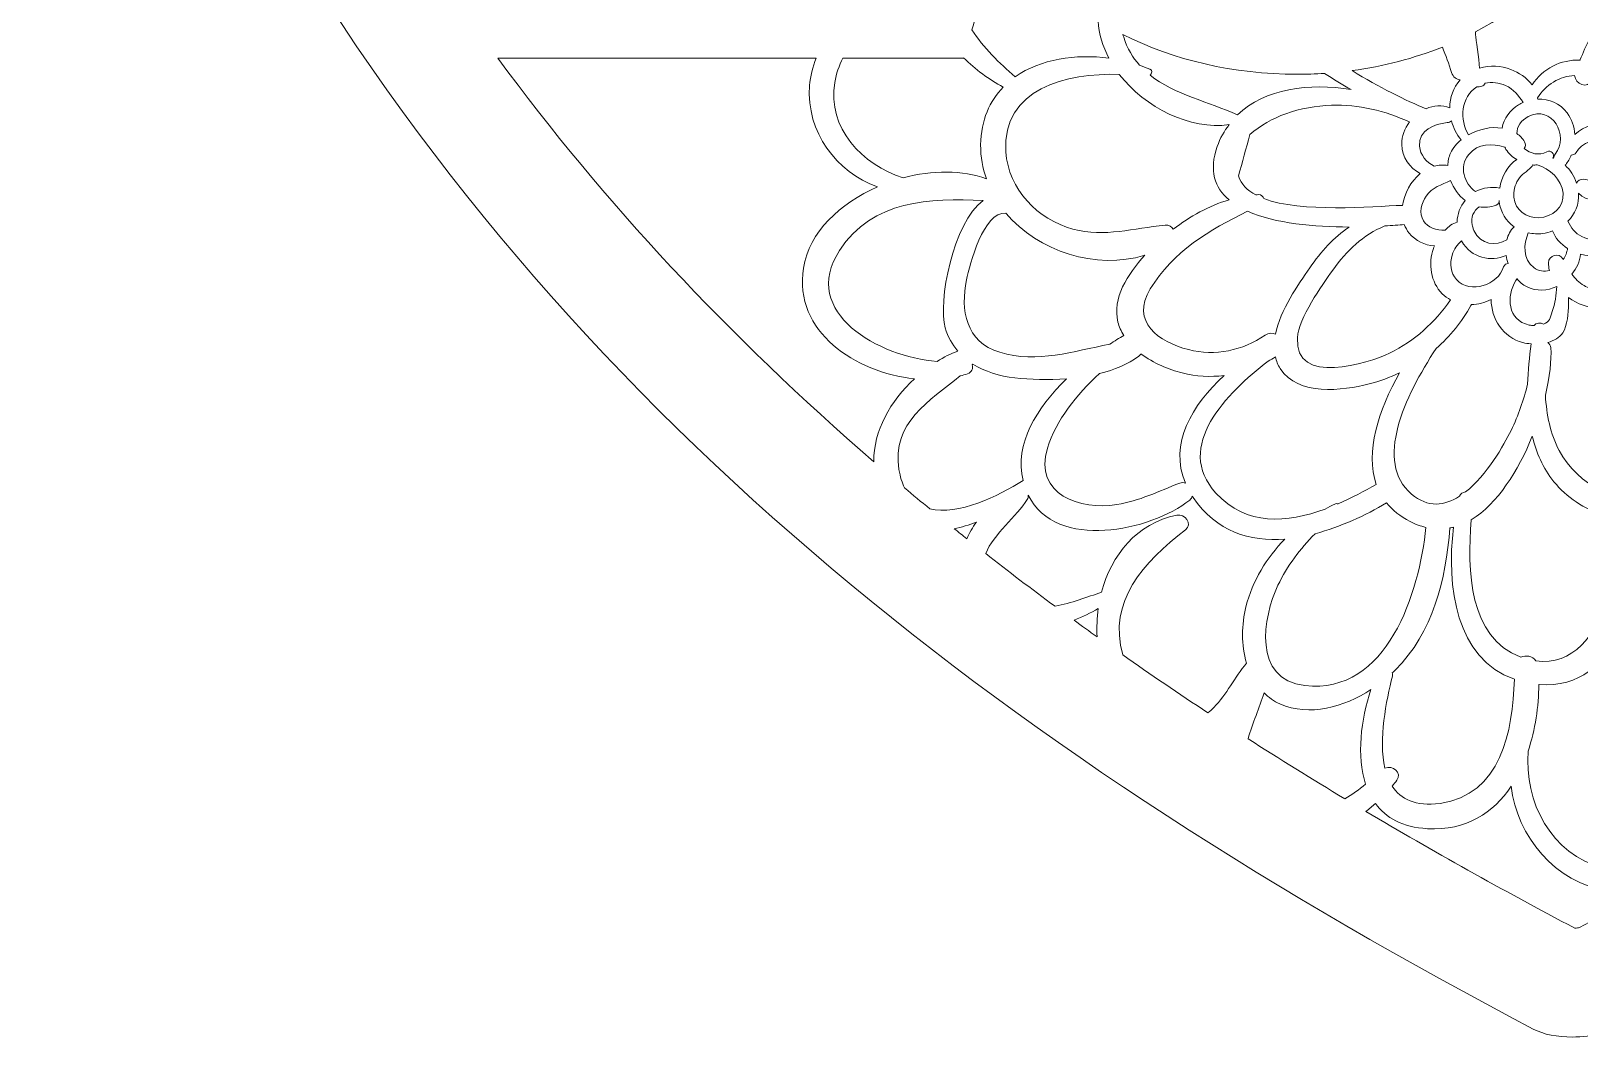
# Model space of a CAD drawing. Extents: x -491 to 5386, y -726 to 879.
# Drawn here: x 435 to 893.1, y -726.5 to -428.8 of the extents above; entities that cross this region are included whole.
import ezdxf

# ---------------------------------------------------------------- set-up
doc = ezdxf.new("R2010")
doc.units = 0
doc.header["$MEASUREMENT"] = 0
doc.layers.add('Layer 1', color=7, linetype='Continuous', lineweight=0)

# ---------------------------------------------------------------- blocks, each defined once
blk = doc.blocks.new('Block_0')
at = {"layer": 'Layer 1'}
for points, knots in [([(1330.89, -141.17), (1306.71, -13.6), (1215.22, 64.76), (1097.03, 64.76), (1076.51, 64.76), (1055.21, 62.4), (1033.29, 57.52), (977.78, 45.18), (932.03, 14.6), (893.22, -29.24), (879.38, -16.28), (868.86, -5.93), (857.82, 3.82), (813.77, 42.69), (752.16, 64.51), (690.05, 64.51), (588.94, 64.51), (486.54, 6.68), (456.6, -129.48), (434.97, -227.86), (460.02, -316.24), (509.77, -399.45), (598.05, -547.12), (730.29, -645.63), (879.54, -724.11), (882.63, -725.74), (886.77, -726.47), (891.1, -726.47), (896.91, -726.47), (903.06, -725.15), (907.45, -722.88), (1042.04, -653.35), (1161.95, -565.18), (1249.64, -439.6), (1311.86, -350.49), (1352.3, -254.19), (1330.89, -141.17)], [0, 0, 0, 0, 1, 1, 1, 2, 2, 2, 3, 3, 3, 4, 4, 4, 5, 5, 5, 6, 6, 6, 7, 7, 7, 8, 8, 8, 9, 9, 9, 10, 10, 10, 11, 11, 11, 12, 12, 12, 12]), ([(721.2, -398.88), (729.13, -409.69), (739.15, -418.84), (750.82, -425.87), (751, -429.66), (752.14, -433.36), (753.98, -436.83), (744.19, -435.52), (733.72, -437.1), (726.25, -442.32), (721.54, -438.43), (716.82, -433.63), (713.43, -428.5), (715.7, -420.48), (718.72, -409.07), (721.2, -398.88)], [0, 0, 0, 0, 1, 1, 1, 2, 2, 2, 3, 3, 3, 4, 4, 4, 5, 5, 5, 5]), ([(896.06, -400.41), (897.93, -402.84), (899.31, -405.74), (899.97, -408.83), (901.62, -416.45), (899.35, -423.92), (896.33, -430.98), (895.19, -433.13), (894.23, -435.24), (893.47, -437.26), (893.44, -437.32), (893.41, -437.38), (893.38, -437.45), (887.81, -437.11), (882.26, -440.04), (879.2, -444.71), (877.62, -442.64), (875.17, -441.07), (872.96, -440.21), (869.99, -439.05), (866.69, -438.94), (863.66, -439.83), (863.53, -436.95), (862.52, -431.14), (862.49, -429.91), (862.48, -429.61), (862.49, -429.31), (862.49, -429.01), (875.65, -422.08), (887.09, -412.43), (896.06, -400.41)], [0, 0, 0, 0, 1, 1, 1, 2, 2, 2, 3, 3, 3, 4, 4, 4, 5, 5, 5, 6, 6, 6, 7, 7, 7, 8, 8, 8, 9, 9, 9, 10, 10, 10, 10]), ([(809.7, -441.6), (812.42, -441.6), (815.1, -441.51), (817.77, -441.33), (820.35, -443.07), (823.02, -444.68), (825.68, -446.16), (813.38, -444.09), (800.1, -445.78), (792, -453.59), (783.66, -449.81), (773.39, -447.61), (766.14, -441.88), (766.73, -441.37), (766.97, -440.46), (766.04, -440.06), (765.06, -439.65), (764.04, -439.28), (763.02, -438.93), (761.01, -436.68), (759.37, -434), (758.34, -430.65), (758.26, -430.39), (758.19, -430.13), (758.12, -429.88), (773.22, -437.4), (790.67, -441.6), (809.7, -441.6)], [0, 0, 0, 0, 1, 1, 1, 2, 2, 2, 3, 3, 3, 4, 4, 4, 5, 5, 5, 6, 6, 6, 7, 7, 7, 8, 8, 8, 9, 9, 9, 9]), ([(855.38, -441.13), (855.81, -442.48), (856.83, -443.11), (857.92, -443.25), (855.86, -445.56), (854.86, -448.5), (854.83, -451.5), (852.49, -450.61), (850.03, -450.86), (847.81, -451.81), (842.03, -449.39), (833.84, -445.5), (825.96, -440.52), (835.32, -439.26), (844.27, -436.91), (852.66, -433.54), (853.65, -436.03), (854.56, -438.56), (855.38, -441.13)], [0, 0, 0, 0, 1, 1, 1, 2, 2, 2, 3, 3, 3, 4, 4, 4, 5, 5, 5, 6, 6, 6, 6]), ([(573.17, -436.86), (573.17, -436.86), (667.33, -436.86), (667.33, -436.86), (666.3, -439.46), (665.62, -442.19), (665.4, -444.96), (664.31, -458.74), (673.43, -470.58), (685.46, -474.94), (674.42, -479.77), (665.27, -488.26), (663.58, -498.94), (660.57, -517.85), (678.98, -529.85), (696.42, -531.69), (689.36, -538.22), (684.26, -547.16), (684.42, -556.24), (641.41, -519.05), (604.62, -479.61), (573.17, -436.86)], [0, 0, 0, 0, 1, 1, 1, 2, 2, 2, 3, 3, 3, 4, 4, 4, 5, 5, 5, 6, 6, 6, 7, 7, 7, 7]), ([(672.83, -444.06), (673.29, -441.38), (674.11, -438.99), (675.23, -436.86), (675.23, -436.86), (710.94, -436.86), (710.94, -436.86), (710.95, -436.82), (710.97, -436.77), (710.98, -436.72), (714.41, -440.16), (718.45, -443.13), (722.69, -445.38), (718.7, -449.51), (716.14, -455.12), (716.02, -462.48), (715.97, -466.07), (716.62, -469.42), (717.72, -472.57), (710.65, -469.85), (701.68, -469.95), (693.08, -472.26), (680.99, -468.48), (670.55, -457.41), (672.83, -444.06)], [0, 0, 0, 0, 1, 1, 1, 2, 2, 2, 3, 3, 3, 4, 4, 4, 5, 5, 5, 6, 6, 6, 7, 7, 7, 8, 8, 8, 8]), ([(757.04, -441.63), (764.68, -451.5), (778, -458.17), (789.55, -456.5), (788.13, -458.41), (786.88, -460.48), (786.02, -462.95), (783.52, -470.12), (785.32, -475.19), (789.51, -478.77), (783.53, -480.51), (778, -483.63), (773.03, -487.47), (772.56, -486.69), (771.75, -486.16), (770.61, -486.26), (761.15, -487.11), (752.94, -489.95), (743.34, -487.4), (732.85, -484.62), (724.2, -475.66), (723.48, -464.55), (722.26, -445.86), (741.39, -441.23), (757.04, -441.63)], [0, 0, 0, 0, 1, 1, 1, 2, 2, 2, 3, 3, 3, 4, 4, 4, 5, 5, 5, 6, 6, 6, 7, 7, 7, 8, 8, 8, 8]), ([(870.33, -457.54), (867.05, -457.03), (863.41, -457.84), (860.42, -459.52), (857.6, -455.1), (858.21, -448.25), (862.84, -445.32), (863.3, -445.32), (863.79, -445.27), (864.32, -445.12), (864.75, -445), (865.07, -444.67), (865.29, -444.28), (867.29, -443.83), (869.44, -444.1), (871.32, -444.91), (873.9, -446.01), (875.06, -447.95), (876.61, -449.93), (876.14, -450.14), (875.67, -450.35), (875.22, -450.63), (872.68, -452.19), (870.88, -454.76), (870.33, -457.54)], [0, 0, 0, 0, 1, 1, 1, 2, 2, 2, 3, 3, 3, 4, 4, 4, 5, 5, 5, 6, 6, 6, 7, 7, 7, 8, 8, 8, 8]), ([(880.88, -448.93), (880.87, -448.82), (880.83, -448.72), (880.82, -448.62), (883.13, -444.79), (887.41, -442.08), (891.77, -441.97), (892.01, -444.52), (895.5, -446.1), (897.08, -443.32), (897.08, -443.32), (897.09, -443.32), (897.09, -443.32), (897.26, -443.42), (897.44, -443.47), (897.61, -443.58), (900.6, -445.54), (902.46, -449.11), (902.78, -452.62), (902.9, -453.97), (902.67, -455.2), (902.37, -456.42), (898.63, -455.82), (894.58, -456.82), (891.87, -459.4), (891.71, -457.16), (890.99, -454.97), (889.57, -453.05), (887.45, -450.19), (884.18, -448.82), (880.88, -448.93)], [0, 0, 0, 0, 1, 1, 1, 2, 2, 2, 3, 3, 3, 4, 4, 4, 5, 5, 5, 6, 6, 6, 7, 7, 7, 8, 8, 8, 9, 9, 9, 10, 10, 10, 10]), ([(846.08, -470.99), (843.31, -473.28), (841.39, -476.83), (840.87, -480.41), (831.45, -480.7), (811.03, -482.64), (799.79, -478.38), (799.59, -477.74), (799.05, -477.19), (798.31, -477.23), (798.03, -477.24), (797.75, -477.29), (797.47, -477.31), (794.9, -475.94), (793.04, -474.11), (792.32, -471.66), (793.45, -467.58), (794.58, -463.51), (795.71, -459.43), (798.85, -456.71), (802.4, -454.66), (806.34, -453.3), (810.65, -451.72), (815.26, -450.92), (819.84, -450.76), (827.87, -450.47), (835.67, -452.43), (842.93, -455.72), (841.47, -457.63), (840.55, -459.93), (840.62, -462.34), (840.74, -466.23), (843.01, -469.29), (846.08, -470.99)], [0, 0, 0, 0, 1, 1, 1, 2, 2, 2, 3, 3, 3, 4, 4, 4, 5, 5, 5, 6, 6, 6, 7, 7, 7, 8, 8, 8, 9, 9, 9, 10, 10, 10, 11, 11, 11, 11]), ([(883.55, -464.57), (881.26, -465.77), (878.69, -465.13), (876.87, -463.53), (877.26, -462.95), (877.4, -462.2), (876.98, -461.55), (876.34, -460.58), (875.57, -459.79), (874.7, -459.17), (874.69, -457.08), (876.02, -455.17), (878.08, -454.12), (885.07, -450.58), (890.31, -459.72), (886.01, -465.24), (885.71, -465.64), (885.6, -466.06), (885.56, -466.47), (885.5, -466.45), (885.44, -466.41), (885.38, -466.39), (885.91, -465.29), (884.91, -463.85), (883.55, -464.57)], [0, 0, 0, 0, 1, 1, 1, 2, 2, 2, 3, 3, 3, 4, 4, 4, 5, 5, 5, 6, 6, 6, 7, 7, 7, 8, 8, 8, 8]), ([(845.91, -462.87), (845.63, -458.07), (850.14, -456.29), (854.08, -455.92), (854.54, -455.87), (854.96, -455.66), (855.33, -455.38), (855.88, -457.43), (856.83, -459.38), (858.24, -460.99), (856.88, -462.11), (855.75, -463.42), (855.07, -464.92), (854.54, -466.1), (854.29, -467.35), (854.25, -468.61), (852.86, -468.36), (851.51, -468.47), (850.24, -468.82), (847.92, -467.66), (846.06, -465.47), (845.91, -462.87)], [0, 0, 0, 0, 1, 1, 1, 2, 2, 2, 3, 3, 3, 4, 4, 4, 5, 5, 5, 6, 6, 6, 7, 7, 7, 7]), ([(874.65, -466.87), (871.87, -468.45), (870.18, -471.97), (869.61, -475.33), (867.24, -474.74), (864.67, -475.18), (862.48, -476.34), (859.13, -473.9), (857.46, -468.99), (860.36, -465.45), (863.35, -461.79), (867.3, -462.13), (871.14, -463.18), (871.26, -463.4), (871.33, -463.63), (871.48, -463.85), (872.28, -465.09), (873.39, -466.1), (874.65, -466.87)], [0, 0, 0, 0, 1, 1, 1, 2, 2, 2, 3, 3, 3, 4, 4, 4, 5, 5, 5, 6, 6, 6, 6]), ([(888.97, -468.51), (889.02, -468.45), (889.09, -468.43), (889.14, -468.37), (889.82, -467.48), (890.35, -466.51), (890.79, -465.51), (891.34, -465.53), (891.88, -465.39), (892.2, -464.8), (893.84, -461.73), (898.07, -460.4), (901.53, -461.28), (901.81, -462.21), (902.87, -462.54), (903.82, -462.29), (904.49, -462.76), (905.11, -463.3), (905.56, -464.03), (907.36, -466.89), (905.51, -470.23), (903.07, -472.01), (899.94, -474.29), (897.65, -473.04), (894.29, -472.66), (893.44, -472.56), (892.73, -473.09), (892.33, -473.8), (891.66, -471.74), (890.52, -469.89), (888.97, -468.51)], [0, 0, 0, 0, 1, 1, 1, 2, 2, 2, 3, 3, 3, 4, 4, 4, 5, 5, 5, 6, 6, 6, 7, 7, 7, 8, 8, 8, 9, 9, 9, 10, 10, 10, 10]), ([(873.84, -477.99), (873.67, -476.21), (874.12, -474.34), (875.05, -472.81), (876.06, -471.14), (877.63, -470.45), (878.95, -469.13), (879.16, -468.93), (879.23, -468.68), (879.31, -468.44), (879.76, -468.48), (880.21, -468.45), (880.66, -468.42), (884.4, -469.4), (888.02, -472.82), (888.38, -476.8), (888.76, -481.01), (885.12, -483.86), (881.2, -484.04), (877.43, -484.21), (874.21, -481.85), (873.84, -477.99)], [0, 0, 0, 0, 1, 1, 1, 2, 2, 2, 3, 3, 3, 4, 4, 4, 5, 5, 5, 6, 6, 6, 7, 7, 7, 7]), ([(853.44, -487.69), (850.95, -487.85), (848.26, -486.89), (847.07, -485), (845.66, -482.75), (846.41, -479.7), (847.85, -477.67), (849.71, -475.05), (852.33, -474.31), (855.05, -473.06), (855.94, -475.37), (857.47, -477.48), (859.42, -478.93), (857.84, -480.77), (857.07, -483.03), (857, -485.34), (855.65, -485.78), (854.48, -486.66), (853.44, -487.69)], [0, 0, 0, 0, 1, 1, 1, 2, 2, 2, 3, 3, 3, 4, 4, 4, 5, 5, 5, 6, 6, 6, 6]), ([(716.79, -478.96), (707.76, -485.35), (703.37, -509.29), (705.5, -516.6), (706.3, -519.33), (707.61, -521.58), (709.23, -523.49), (707.17, -524.29), (705.11, -525.33), (703.12, -526.56), (686.01, -525.32), (662.36, -512.12), (674.24, -493.78), (684.02, -478.69), (701.04, -478.22), (716.79, -478.96)], [0, 0, 0, 0, 1, 1, 1, 2, 2, 2, 3, 3, 3, 4, 4, 4, 5, 5, 5, 5]), ([(871.73, -490.57), (868.52, -492.55), (864.02, -492.08), (861.98, -487.88), (861.8, -487.51), (861.77, -487.19), (861.66, -486.84), (861.63, -486.6), (861.56, -486.41), (861.46, -486.2), (860.99, -483.92), (861.89, -482.06), (863.53, -480.79), (865.15, -481.11), (866.87, -481.01), (868.6, -480.29), (869.27, -480.02), (869.49, -479.45), (869.44, -478.92), (869.45, -479.06), (869.45, -479.22), (869.47, -479.35), (869.91, -482.53), (871.56, -485.06), (873.87, -486.7), (872.78, -487.76), (872.11, -489.11), (871.73, -490.57)], [0, 0, 0, 0, 1, 1, 1, 2, 2, 2, 3, 3, 3, 4, 4, 4, 5, 5, 5, 6, 6, 6, 7, 7, 7, 8, 8, 8, 9, 9, 9, 9]), ([(892.96, -476.8), (892.96, -476.79), (892.96, -476.78), (892.96, -476.77), (895.39, -479.42), (899.48, -479.27), (902.9, -477.98), (904.68, -480.64), (904.93, -484.45), (903.34, -487.21), (902.9, -487.5), (902.56, -487.96), (902.38, -488.49), (901.96, -488.93), (901.48, -489.34), (900.92, -489.66), (898.79, -490.89), (896.12, -490.68), (893.96, -489.65), (891.78, -488.62), (890.76, -487.01), (889.77, -485.11), (891.9, -482.99), (893.19, -480.11), (892.96, -476.8)], [0, 0, 0, 0, 1, 1, 1, 2, 2, 2, 3, 3, 3, 4, 4, 4, 5, 5, 5, 6, 6, 6, 7, 7, 7, 8, 8, 8, 8]), ([(723.49, -482.71), (733.07, -494.04), (750.17, -499.57), (764.6, -495.16), (759.43, -500.78), (754.94, -507.91), (756.62, -514.93), (756.96, -516.35), (757.62, -517.64), (758.4, -518.88), (757.04, -519.67), (755.64, -520.54), (754.2, -521.5), (743.44, -523.47), (732.86, -527.28), (721.66, -523.87), (711.61, -520.81), (709.96, -511.39), (711.84, -502.38), (712.74, -498.08), (716.87, -482.08), (723.49, -482.71)], [0, 0, 0, 0, 1, 1, 1, 2, 2, 2, 3, 3, 3, 4, 4, 4, 5, 5, 5, 6, 6, 6, 7, 7, 7, 7]), ([(795, -482.14), (803.16, -485.77), (814.89, -486.78), (825.07, -486.8), (820.57, -489.86), (816.76, -494.05), (813.39, -498.9), (810.03, -503.75), (804.73, -511.33), (803.27, -518.54), (802.38, -518.11), (801.32, -518.06), (800.2, -518.81), (793.49, -523.33), (785.49, -525.14), (777.54, -523.08), (768.66, -520.79), (760.31, -514.9), (766.21, -505.13), (772.93, -494), (783.72, -487.62), (795, -482.14)], [0, 0, 0, 0, 1, 1, 1, 2, 2, 2, 3, 3, 3, 4, 4, 4, 5, 5, 5, 6, 6, 6, 7, 7, 7, 7]), ([(809.77, -519.6), (810.14, -513.67), (816.9, -504.17), (820.22, -499.53), (824.33, -493.78), (829.26, -489.1), (835.59, -486.5), (837.81, -486.37), (839.79, -486.21), (841.39, -486.06), (841.74, -486.96), (842.17, -487.83), (842.81, -488.61), (844.66, -490.9), (847.46, -492.15), (850.32, -492.4), (850.22, -492.65), (850.07, -492.9), (849.99, -493.15), (848.49, -497.63), (849.17, -503.15), (852.62, -506.58), (853.37, -507.33), (854.22, -507.9), (855.1, -508.37), (850.28, -515.05), (844.58, -520.5), (837.04, -524.11), (830.7, -527.15), (808.86, -534.02), (809.77, -519.6)], [0, 0, 0, 0, 1, 1, 1, 2, 2, 2, 3, 3, 3, 4, 4, 4, 5, 5, 5, 6, 6, 6, 7, 7, 7, 8, 8, 8, 9, 9, 9, 10, 10, 10, 10]), ([(884.31, -499.62), (882.8, -500.08), (881.17, -499.93), (879.68, -498.78), (876.43, -496.27), (876.65, -491.93), (878.07, -488.52), (879.43, -488.82), (880.87, -488.91), (882.34, -488.72), (883.36, -488.59), (884.33, -488.31), (885.27, -487.96), (886.01, -490.14), (887.67, -491.87), (889.71, -493.14), (889.54, -494.27), (889.09, -495.39), (888.43, -496.39), (888.4, -496.34), (888.37, -496.29), (888.35, -496.23), (887.25, -494.21), (884.02, -495.14), (884.05, -497.4), (884.05, -498.16), (884.16, -498.9), (884.31, -499.62)], [0, 0, 0, 0, 1, 1, 1, 2, 2, 2, 3, 3, 3, 4, 4, 4, 5, 5, 5, 6, 6, 6, 7, 7, 7, 8, 8, 8, 9, 9, 9, 9]), ([(855.55, -495.09), (856.08, -493.24), (857.1, -492.01), (858.33, -490.9), (861.28, -496.13), (867.06, -497.18), (871.52, -495.21), (871.64, -496.02), (871.86, -496.81), (872.13, -497.58), (871.58, -497.62), (871.03, -497.87), (870.79, -498.62), (869.07, -503.93), (860.94, -506.81), (856.86, -502.35), (855.05, -500.38), (854.83, -497.57), (855.55, -495.09)], [0, 0, 0, 0, 1, 1, 1, 2, 2, 2, 3, 3, 3, 4, 4, 4, 5, 5, 5, 6, 6, 6, 6]), ([(893.57, -494.84), (896.97, -495.77), (900.68, -495.58), (903.39, -493.9), (903.74, -493.68), (904.02, -493.4), (904.34, -493.15), (904.94, -493.92), (905.71, -494.45), (906.54, -494.86), (907.73, -498.21), (906.79, -502.54), (903.83, -504.59), (903.33, -504.94), (902.77, -505.12), (902.21, -505.3), (901.87, -504.91), (901.51, -504.53), (901.17, -504.15), (899.56, -502.29), (897.31, -503.28), (896.46, -505.02), (895.81, -504.77), (895.16, -504.49), (894.59, -504.15), (893.05, -503.24), (891.94, -502.06), (890.99, -500.74), (892.35, -499.02), (893.32, -497), (893.57, -494.84)], [0, 0, 0, 0, 1, 1, 1, 2, 2, 2, 3, 3, 3, 4, 4, 4, 5, 5, 5, 6, 6, 6, 7, 7, 7, 8, 8, 8, 9, 9, 9, 10, 10, 10, 10]), ([(878.35, -515.8), (871.92, -514.4), (871.49, -507.35), (874.44, -502.62), (874.56, -502.43), (874.6, -502.25), (874.66, -502.07), (875.49, -503.03), (876.41, -503.88), (877.51, -504.43), (880.55, -505.97), (883.74, -505.68), (886.49, -504.37), (886.5, -504.37), (886.51, -504.38), (886.51, -504.39), (886.38, -506.9), (886.02, -509.36), (885.19, -511.84), (884.59, -513.63), (884.34, -514.91), (882.6, -515.55), (881.68, -515.03), (880.38, -515.08), (879.79, -515.94), (879.3, -515.92), (878.82, -515.9), (878.35, -515.8)], [0, 0, 0, 0, 1, 1, 1, 2, 2, 2, 3, 3, 3, 4, 4, 4, 5, 5, 5, 6, 6, 6, 7, 7, 7, 8, 8, 8, 9, 9, 9, 9]), ([(850.81, -522.73), (854.92, -519.14), (858.44, -514.89), (861.07, -510.06), (861.13, -509.95), (861.13, -509.86), (861.17, -509.75), (863.22, -509.68), (865.27, -509.16), (867.11, -508.24), (867.01, -513.81), (870.71, -519.56), (876.48, -521.01), (877.2, -521.19), (878.03, -521.3), (878.89, -521.35), (878.41, -525.26), (878.01, -529.29), (877.88, -533.33), (876.67, -537.96), (875.2, -542.5), (873, -546.97), (870.81, -551.42), (865.77, -560.25), (859.52, -565.2), (858.73, -565.25), (857.99, -565.66), (857.69, -566.48), (853.28, -569.3), (848.39, -569.96), (843.51, -565.81), (832.37, -556.34), (841.49, -536.91), (850.81, -522.73)], [0, 0, 0, 0, 1, 1, 1, 2, 2, 2, 3, 3, 3, 4, 4, 4, 5, 5, 5, 6, 6, 6, 7, 7, 7, 8, 8, 8, 9, 9, 9, 10, 10, 10, 11, 11, 11, 11]), ([(884.77, -522.54), (884.72, -521.84), (884.35, -521.31), (883.86, -520.93), (885.67, -520.43), (887.3, -519.56), (888.27, -518.11), (889.72, -515.95), (889.89, -512.16), (890.01, -509.66), (890.04, -509), (889.99, -508.33), (889.98, -507.67), (892.63, -509.57), (895.86, -510.74), (899.05, -510.92), (910.74, -524.02), (934.62, -547.56), (915.61, -562.72), (905.56, -570.73), (892.59, -563.09), (887.22, -552.94), (884.58, -547.96), (883.5, -542.32), (883.13, -536.55), (884.41, -531.16), (885, -526.21), (884.77, -522.54)], [0, 0, 0, 0, 1, 1, 1, 2, 2, 2, 3, 3, 3, 4, 4, 4, 5, 5, 5, 6, 6, 6, 7, 7, 7, 8, 8, 8, 9, 9, 9, 9]), ([(776.6, -562.59), (776.08, -562.42), (775.53, -562.36), (774.95, -562.58), (768.71, -564.96), (762.99, -567.87), (756.31, -568.92), (745.57, -570.6), (731.65, -566.12), (735.81, -552.24), (738.32, -543.87), (744.41, -536.52), (751.16, -530.15), (755.57, -529.05), (759.65, -527.42), (762.81, -525.01), (763.07, -524.81), (763.27, -524.55), (763.44, -524.28), (767.15, -527.07), (771.7, -529.01), (775.64, -529.99), (779.79, -531.02), (783.98, -531.22), (788.08, -530.74), (778.58, -539.47), (771.67, -550.96), (776.6, -562.59)], [0, 0, 0, 0, 1, 1, 1, 2, 2, 2, 3, 3, 3, 4, 4, 4, 5, 5, 5, 6, 6, 6, 7, 7, 7, 8, 8, 8, 9, 9, 9, 9]), ([(833.08, -562.95), (829.59, -564.93), (825.76, -566.97), (821.77, -568.71), (821.47, -568.62), (821.14, -568.62), (820.83, -568.76), (819.84, -569.2), (818.89, -569.73), (817.93, -570.24), (806.68, -574.4), (794.65, -575.37), (785.66, -565.53), (773.03, -551.7), (788.87, -535.98), (801.08, -526.5), (801.8, -526.1), (802.53, -525.7), (803.23, -525.24), (803.52, -526.44), (803.99, -527.6), (804.68, -528.7), (809.89, -536.88), (823.03, -535.24), (830.98, -533.22), (834.1, -532.43), (837.12, -531.32), (840, -529.93), (833.76, -540.99), (829.73, -553.41), (833.08, -562.95)], [0, 0, 0, 0, 1, 1, 1, 2, 2, 2, 3, 3, 3, 4, 4, 4, 5, 5, 5, 6, 6, 6, 7, 7, 7, 8, 8, 8, 9, 9, 9, 10, 10, 10, 10]), ([(693.49, -563.98), (692.76, -562.47), (692.2, -560.69), (691.85, -558.56), (689.57, -544.68), (700.92, -538.3), (709.95, -530.84), (710.69, -530.65), (711.45, -530.49), (712.15, -530.24), (713.46, -529.79), (713.83, -528.58), (713.52, -527.59), (713.57, -527.51), (713.63, -527.43), (713.68, -527.35), (717.27, -529.61), (721.61, -530.9), (726.13, -531.43), (730.62, -531.96), (736.01, -532.11), (741.45, -531.68), (732.6, -540.24), (725.94, -551.01), (728.57, -561.84), (721.19, -566.39), (709.33, -572.25), (700.99, -570.21), (698.47, -568.14), (695.97, -566.06), (693.49, -563.98)], [0, 0, 0, 0, 1, 1, 1, 2, 2, 2, 3, 3, 3, 4, 4, 4, 5, 5, 5, 6, 6, 6, 7, 7, 7, 8, 8, 8, 9, 9, 9, 10, 10, 10, 10]), ([(861.21, -573.4), (868.92, -568.74), (875.14, -558.92), (879.25, -548.67), (880.42, -553.52), (882.36, -558.13), (885.67, -562.18), (889.36, -566.69), (894.68, -570.33), (900.43, -572.01), (900.22, -580.63), (902.79, -588.99), (900.81, -597.66), (898.64, -607.13), (891.09, -616.78), (880.33, -615.17), (879.28, -613.76), (877.34, -613.37), (875.86, -614.06), (860.46, -608.26), (860, -588.46), (861.21, -573.4)], [0, 0, 0, 0, 1, 1, 1, 2, 2, 2, 3, 3, 3, 4, 4, 4, 5, 5, 5, 6, 6, 6, 7, 7, 7, 7]), ([(758.05, -613.41), (753.6, -597.52), (764.16, -586.07), (776.64, -576.36), (778.86, -574.64), (776.37, -571.59), (774.12, -572.05), (762.14, -574.5), (754.69, -583.88), (751.78, -594.86), (747.59, -596.27), (742.8, -598.07), (738.03, -599.02), (731.04, -593.87), (724.2, -588.67), (717.5, -583.43), (719.86, -577.61), (726.73, -572.41), (729.82, -567.39), (730.05, -567.01), (730.11, -566.59), (730.08, -566.17), (738.44, -582.74), (766.31, -576.78), (777.88, -567.61), (778.3, -567.28), (778.52, -566.86), (778.65, -566.42), (778.73, -566.55), (778.79, -566.67), (778.87, -566.8), (785.79, -576.96), (795.7, -579.94), (806.06, -579.12), (800.62, -584.67), (796.5, -591.49), (794.54, -599.14), (793.19, -604.39), (793.1, -610.49), (794.7, -615.87), (791.18, -620.05), (788.82, -625.05), (785.02, -628.97), (784.45, -629.57), (783.87, -630.08), (783.28, -630.53), (774.67, -624.87), (766.26, -619.16), (758.05, -613.41)], [0, 0, 0, 0, 1, 1, 1, 2, 2, 2, 3, 3, 3, 4, 4, 4, 5, 5, 5, 6, 6, 6, 7, 7, 7, 8, 8, 8, 9, 9, 9, 10, 10, 10, 11, 11, 11, 12, 12, 12, 13, 13, 13, 14, 14, 14, 15, 15, 15, 16, 16, 16, 16]), ([(811.96, -622.47), (796.4, -620.68), (799.53, -602.32), (803.99, -592.82), (806.73, -586.99), (810.56, -582.02), (814.97, -577.54), (822.5, -575.57), (829.88, -572.13), (836.15, -568.43), (837.88, -570.56), (840.14, -572.44), (843.11, -573.98), (844.69, -574.8), (846.23, -575.3), (847.76, -575.66), (845.92, -594.77), (836.38, -625.29), (811.96, -622.47)], [0, 0, 0, 0, 1, 1, 1, 2, 2, 2, 3, 3, 3, 4, 4, 4, 5, 5, 5, 6, 6, 6, 6]), ([(714.74, -574.12), (713.64, -575.68), (712.69, -577.33), (711.92, -579.04), (710.68, -578.05), (709.43, -577.06), (708.19, -576.07), (710.37, -575.64), (712.57, -574.97), (714.74, -574.12)], [0, 0, 0, 0, 1, 1, 1, 2, 2, 2, 3, 3, 3, 3]), ([(835.67, -646.93), (833.69, -638.45), (836.06, -626.85), (837.86, -619.69), (837.95, -619.33), (837.92, -618.99), (837.84, -618.67), (838.12, -618.42), (838.43, -618.18), (838.69, -617.92), (849.97, -606.72), (853.68, -591.18), (854.87, -575.83), (855.24, -575.76), (855.61, -575.74), (855.96, -575.65), (853.75, -593.09), (856.73, -614.64), (873.95, -620.63), (873.52, -635.93), (869.94, -654.89), (851.96, -657.33), (844.67, -658.32), (840.31, -656.08), (837.81, -652.2), (838.27, -651.64), (838.73, -651.08), (839.16, -650.51), (840.86, -648.26), (837.82, -645.93), (835.67, -646.93)], [0, 0, 0, 0, 1, 1, 1, 2, 2, 2, 3, 3, 3, 4, 4, 4, 5, 5, 5, 6, 6, 6, 7, 7, 7, 8, 8, 8, 9, 9, 9, 10, 10, 10, 10]), ([(750.47, -608.05), (748.18, -606.42), (745.91, -604.78), (743.66, -603.14), (746.16, -602.15), (748.58, -600.96), (750.83, -599.66), (750.44, -602.43), (750.32, -605.25), (750.47, -608.05)], [0, 0, 0, 0, 1, 1, 1, 2, 2, 2, 3, 3, 3, 3]), ([(922.51, -658.33), (921.86, -670.71), (913.42, -679.34), (900.28, -676.3), (884.83, -672.71), (876.79, -656.65), (878.03, -641.86), (880.14, -635.54), (881.14, -628.65), (881.2, -622.15), (881.22, -622.15), (881.23, -622.16), (881.25, -622.16), (893.26, -623.12), (900.84, -616.05), (904.89, -606.4), (908.06, -618.13), (914.5, -631.2), (924.03, -637.92), (922.93, -637.89), (921.86, -638.4), (921.65, -639.65), (920.65, -645.85), (922.84, -652.02), (922.51, -658.33)], [0, 0, 0, 0, 1, 1, 1, 2, 2, 2, 3, 3, 3, 4, 4, 4, 5, 5, 5, 6, 6, 6, 7, 7, 7, 8, 8, 8, 8]), ([(829.95, -651.68), (827.99, -653.25), (825.93, -654.72), (823.79, -655.98), (814.01, -650.1), (804.47, -644.19), (795.16, -638.23), (796.47, -633.65), (798.52, -628.95), (799.87, -624.67), (801.22, -625.95), (802.73, -627.1), (804.59, -627.91), (813.37, -631.74), (823.51, -628.84), (831.53, -623.66), (828.58, -632.54), (827.18, -643.35), (829.95, -651.68)], [0, 0, 0, 0, 1, 1, 1, 2, 2, 2, 3, 3, 3, 4, 4, 4, 5, 5, 5, 6, 6, 6, 6]), ([(893.19, -694.07), (892.9, -694.14), (892.42, -694.24), (891.89, -694.29), (870.27, -682.87), (849.68, -671.36), (830.04, -659.71), (831.01, -658.97), (831.94, -658.19), (832.85, -657.38), (835.94, -661.57), (840.84, -664.41), (848.24, -664.82), (859.75, -665.45), (867.77, -660.15), (873.03, -652.27), (874.69, -667.11), (886.07, -680.8), (901.55, -683.2), (912.43, -684.89), (922.9, -680.15), (927.09, -669.68), (928.21, -666.87), (929, -663.44), (929.42, -659.85), (931.92, -663.56), (935.4, -666.65), (939.41, -669.04), (924.53, -677.49), (909.14, -685.82), (893.19, -694.07)], [0, 0, 0, 0, 1, 1, 1, 2, 2, 2, 3, 3, 3, 4, 4, 4, 5, 5, 5, 6, 6, 6, 7, 7, 7, 8, 8, 8, 9, 9, 9, 10, 10, 10, 10])]:
    blk.add_open_spline(points, degree=3, knots=knots, dxfattribs=at)

msp = doc.modelspace()

# ---------------------------------------------------------------- block references
at = {"layer": 'Layer 1'}
msp.add_blockref('Block_0', (0, 0), dxfattribs=at)

doc.saveas('drawing.dxf')
